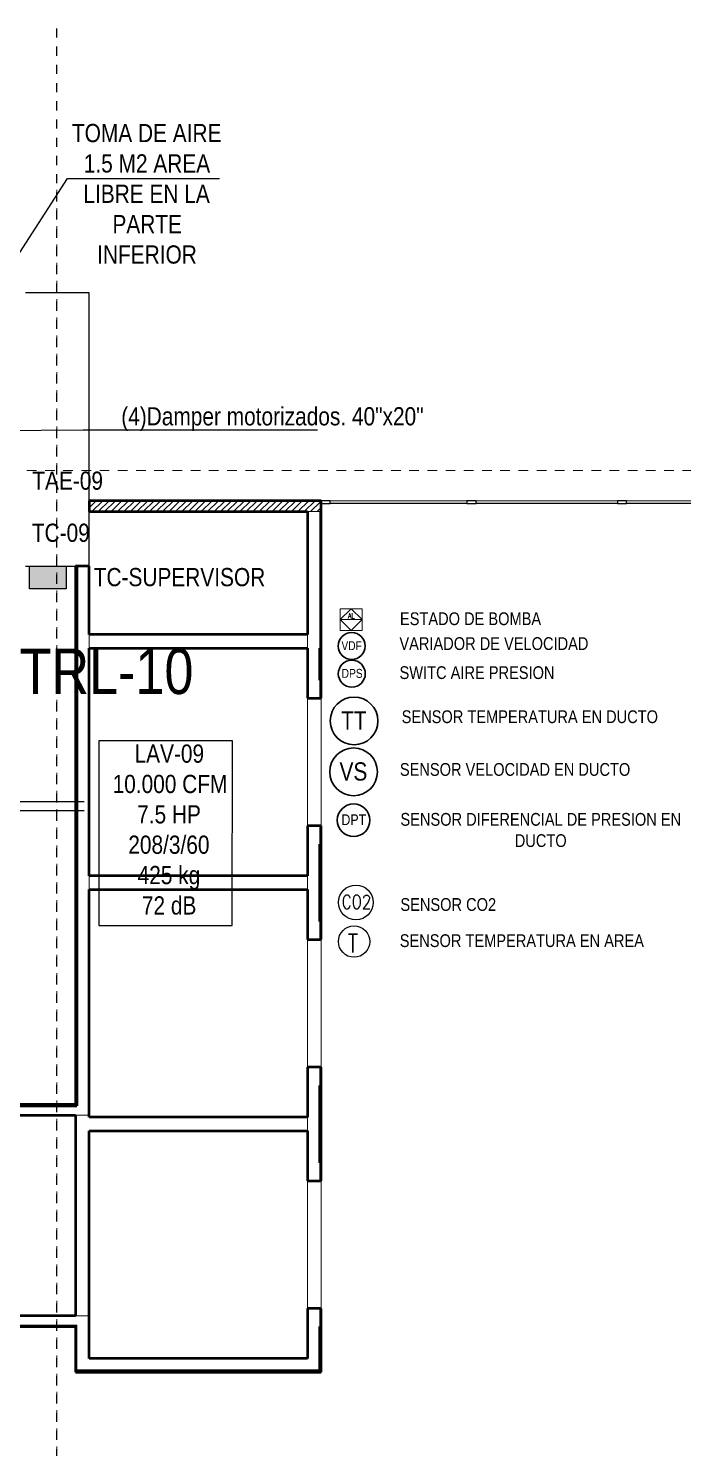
# Model space of a CAD drawing. Header units: inches. Extents: x -3 to 209, y -384 to 20.
# Drawn here: x 151.38 to 158.56, y -176.6 to -161.01 of the extents above; entities that cross this region are included whole.
import ezdxf
from ezdxf import colors
from ezdxf.entities.mleader import LeaderData, LeaderLine
from ezdxf.math import Vec2, Vec3

# ---------------------------------------------------------------- set-up
doc = ezdxf.new("R2010")
doc.units = ezdxf.units.IN
doc.header["$MEASUREMENT"] = 0
doc.linetypes.add('Grid Line', pattern=[0.022225, 0.0127, -0.003175, 0.003175, -0.003175])
doc.linetypes.add('Grid Line 1_2_', pattern=[0.022225, 0.0127, -0.003175, 0.003175, -0.003175])
for name, color, linetype, lineweight in [('1-controlAA', 4, 'Continuous', 5), ('A-GLAZ-CURT', 253, 'Continuous', 9), ('A-GLAZ-CWMG', 253, 'Continuous', 9), ('A-WALL-PATT', 253, 'Continuous', 50), ('DET-INST', 3, 'Continuous', 5), ('HVAC -Textos Rejillas', 2, 'Continuous', 9), ('HVAC -Textos Suministro', 7, 'Continuous', 9), ('S-COLS', 6, 'Continuous', 13), ('S-GRID', 253, 'Continuous', 9), ('TUBO HVAC', 1, 'Continuous', 30), ('TX-INST', 250, 'Continuous', 5)]:
    doc.layers.add(name, color=color, linetype=linetype, lineweight=lineweight)
for name, color, linetype in [('A-WALL', 253, 'Continuous'), ('BASE PLAN$0$NBS-HEAVY', 253, 'Continuous'), ('HVAC TEXTO CVV', 2, 'Continuous'), ('Hvac Textos', 7, 'Continuous'), ('HVAC-Equipos', 3, 'Continuous')]:
    doc.layers.add(name, color=color, linetype=linetype)
doc.styles.add('Arial Narrow', font='ARIALN.TTF', dxfattribs={"height": 0.00295})
doc.styles.add('ROMANS', font='romans.shx', dxfattribs={"width": 0.8})
doc.styles.get("Standard").update_dxf_attribs({"font": 'arial.ttf'})

# ---------------------------------------------------------------- blocks, each defined once
blk = doc.blocks.new('Termostato 1')
at = {"linetype": 'ByBlock', "lineweight": -2}
blk.add_circle((725.333, -473.718), 0.172, dxfattribs=at)
at = {"linetype": 'ByBlock', "lineweight": -2, "insert": (725.414, -473.651, -2.384), "char_height": 0.2, "width": 2.87595, "attachment_point": 1, "rotation": 270, "style": 'ROMANS'}
blk.add_mtext('T', dxfattribs=at)
blk = doc.blocks.new('CO2')
at = {"linetype": 'ByBlock', "lineweight": -2}
blk.add_circle((-74869.314, 50750.37), 0.191, dxfattribs=at)
at = {"linetype": 'ByBlock', "lineweight": -2, "insert": (-74869.469, 50750.451, -2.384), "char_height": 0.15, "width": 2.87595, "attachment_point": 1, "rotation": 0, "style": 'ROMANS'}
blk.add_mtext('CO2', dxfattribs=at)

msp = doc.modelspace()

# ---------------------------------------------------------------- hatches: boundary and pattern name
at = {"layer": 'HVAC-Equipos'}
h = msp.add_hatch(color=256, dxfattribs=at)
h.dxf.hatch_style = 1
h.paths.add_polyline_path([(151.392, -167.167), (151.792, -167.167), (151.792, -166.917), (151.392, -166.917)])

# ---------------------------------------------------------------- linework, layer by layer
at = {"layer": '1-controlAA', "flags": 128}
msp.add_lwpolyline([(155.042, -167.384), (154.803, -167.384), (154.803, -167.623), (155.042, -167.623)], close=True, dxfattribs=at)
msp.add_lwpolyline([(155.042, -167.384), (154.803, -167.384), (154.803, -167.623), (155.042, -167.623)], close=True, dxfattribs=at)
at = {"layer": 'A-GLAZ-CURT', "lineweight": 18}
for p, q in [((156.195, -166.201), (154.694, -166.201)), ((154.694, -166.201), (154.694, -166.226)), ((154.694, -166.226), (156.195, -166.226)), ((156.195, -166.226), (156.195, -166.201)), ((157.847, -166.201), (156.295, -166.201)), ((156.295, -166.201), (156.295, -166.226)), ((156.295, -166.226), (157.847, -166.226)), ((157.847, -166.226), (157.847, -166.201)), ((159.449, -166.201), (157.947, -166.201)), ((157.947, -166.201), (157.947, -166.226)), ((157.947, -166.226), (159.449, -166.226))]:
    msp.add_line(p, q, dxfattribs=at)
at = {"layer": 'A-GLAZ-CWMG', "lineweight": 25}
for p, q in [((154.694, -166.198), (154.594, -166.198)), ((154.594, -166.198), (154.594, -166.228)), ((154.594, -166.228), (154.694, -166.228)), ((154.694, -166.228), (154.694, -166.198))]:
    msp.add_line(p, q, dxfattribs=at)
at = {"layer": 'A-GLAZ-CWMG'}
for p, q in [((154.694, -166.198), (156.195, -166.198)), ((156.195, -166.228), (154.694, -166.228)), ((156.295, -166.198), (157.847, -166.198)), ((157.847, -166.228), (156.295, -166.228)), ((157.947, -166.198), (159.449, -166.198)), ((159.449, -166.228), (157.947, -166.228))]:
    msp.add_line(p, q, dxfattribs=at)
at = {"layer": 'A-GLAZ-CWMG', "lineweight": 25, "extrusion": (0, 0, -1)}
for p, q in [((156.295, -166.198), (156.195, -166.198)), ((156.195, -166.198), (156.195, -166.228)), ((156.195, -166.228), (156.295, -166.228)), ((156.295, -166.228), (156.295, -166.198)), ((157.947, -166.198), (157.847, -166.198)), ((157.847, -166.198), (157.847, -166.228)), ((157.847, -166.228), (157.947, -166.228)), ((157.947, -166.228), (157.947, -166.198))]:
    msp.add_line(p, q, dxfattribs=at)
at = {"layer": 'A-WALL', "lineweight": 50}
for p, q in [((154.594, -166.198), (152.044, -166.198)), ((152.044, -166.198), (152.044, -166.318)), ((154.594, -166.318), (154.594, -166.198)), ((152.044, -166.318), (154.444, -166.318)), ((154.444, -166.318), (154.444, -167.667)), ((154.594, -168.168), (154.594, -166.318)), ((151.909, -166.917), (151.894, -166.917)), ((151.894, -166.917), (151.894, -172.827)), ((151.909, -166.917), (151.909, -172.842)), ((152.044, -166.917), (151.909, -166.917)), ((151.909, -172.827), (151.909, -166.917)), ((152.044, -167.667), (152.044, -166.917)), ((154.444, -167.667), (152.044, -167.667)), ((152.044, -170.317), (152.044, -167.817)), ((152.044, -167.817), (154.444, -167.817)), ((154.444, -167.817), (154.444, -168.368)), ((154.579, -168.168), (154.579, -167.817)), ((154.579, -167.817), (154.579, -168.168)), ((154.594, -168.368), (154.594, -168.168)), ((154.444, -168.368), (154.579, -168.368)), ((154.579, -168.368), (154.594, -168.368)), ((154.444, -169.768), (154.444, -170.317)), ((154.579, -169.768), (154.444, -169.768)), ((154.594, -169.768), (154.579, -169.768)), ((154.594, -169.968), (154.594, -169.768)), ((154.579, -170.818), (154.579, -169.968)), ((154.579, -169.968), (154.579, -170.818)), ((154.594, -170.818), (154.594, -169.968)), ((154.444, -170.317), (152.044, -170.317)), ((152.044, -172.842), (152.044, -170.467)), ((152.044, -170.467), (154.444, -170.467)), ((154.444, -170.467), (154.444, -171.018)), ((154.594, -171.018), (154.594, -170.818)), ((154.444, -171.018), (154.579, -171.018)), ((154.579, -171.018), (154.594, -171.018)), ((154.444, -172.418), (154.444, -172.967)), ((154.579, -172.418), (154.444, -172.418)), ((154.594, -172.418), (154.579, -172.418)), ((154.594, -172.618), (154.594, -172.418)), ((154.579, -173.467), (154.579, -172.618)), ((154.579, -172.618), (154.579, -173.467)), ((154.594, -173.467), (154.594, -172.618)), ((151.894, -172.827), (145.605, -172.827)), ((145.62, -172.842), (151.909, -172.842)), ((151.909, -172.842), (150.67, -172.842)), ((150.775, -172.947), (151.894, -172.947)), ((151.894, -172.947), (151.894, -175.147)), ((151.909, -172.842), (151.909, -172.827)), ((152.044, -172.947), (152.044, -172.842)), ((152.044, -172.967), (152.044, -172.947)), ((154.444, -172.967), (152.044, -172.967)), ((152.044, -173.117), (154.444, -173.117)), ((152.044, -175.147), (152.044, -173.117)), ((154.444, -173.117), (154.444, -173.667)), ((154.594, -173.667), (154.594, -173.467)), ((154.444, -173.667), (154.579, -173.667)), ((154.579, -173.667), (154.594, -173.667)), ((151.894, -175.147), (150.775, -175.147)), ((152.044, -175.252), (152.044, -175.147)), ((154.444, -175.067), (154.444, -175.617)), ((154.579, -175.067), (154.444, -175.067)), ((154.594, -175.067), (154.579, -175.067)), ((154.594, -175.267), (154.594, -175.067)), ((149.185, -175.267), (151.894, -175.267)), ((151.894, -175.267), (151.894, -175.752)), ((152.044, -175.617), (152.044, -175.252)), ((154.579, -175.617), (154.579, -175.267)), ((154.579, -175.267), (154.579, -175.752)), ((154.594, -175.767), (154.594, -175.267)), ((154.444, -175.617), (152.044, -175.617)), ((154.579, -175.752), (154.579, -175.617)), ((151.894, -175.752), (151.894, -175.767)), ((151.894, -175.767), (154.579, -175.767)), ((151.909, -175.752), (152.044, -175.752)), ((154.579, -175.752), (151.909, -175.752)), ((152.044, -175.752), (154.579, -175.752)), ((154.579, -175.767), (154.594, -175.767))]:
    msp.add_line(p, q, dxfattribs=at)
at = {"layer": 'A-WALL', "lineweight": 18}
for p, q in [((154.579, -166.318), (154.444, -166.318)), ((154.579, -167.817), (154.579, -166.318)), ((154.594, -166.318), (154.579, -166.318)), ((154.579, -166.318), (154.579, -167.817)), ((152.044, -167.667), (152.044, -167.817)), ((154.444, -167.817), (154.444, -167.667)), ((154.579, -168.368), (154.579, -168.168)), ((154.579, -168.168), (154.594, -168.168)), ((154.594, -168.168), (154.579, -168.168)), ((154.579, -168.168), (154.579, -168.368)), ((154.579, -169.968), (154.579, -169.768)), ((154.579, -169.768), (154.579, -169.968)), ((154.594, -169.968), (154.579, -169.968)), ((154.579, -169.968), (154.594, -169.968)), ((152.044, -170.317), (152.044, -170.467)), ((154.444, -170.467), (154.444, -170.317)), ((154.579, -171.018), (154.579, -170.818)), ((154.579, -170.818), (154.594, -170.818)), ((154.594, -170.818), (154.579, -170.818)), ((154.579, -170.818), (154.579, -171.018)), ((154.579, -172.618), (154.579, -172.418)), ((154.579, -172.418), (154.579, -172.618)), ((154.594, -172.618), (154.579, -172.618)), ((154.579, -172.618), (154.594, -172.618)), ((152.044, -172.947), (151.894, -172.947)), ((154.444, -173.117), (154.444, -172.967)), ((154.579, -173.667), (154.579, -173.467)), ((154.579, -173.467), (154.594, -173.467)), ((154.579, -173.467), (154.579, -173.667)), ((154.594, -173.467), (154.579, -173.467)), ((151.894, -175.147), (152.044, -175.147)), ((154.579, -175.267), (154.579, -175.067)), ((154.579, -175.067), (154.579, -175.267)), ((150.67, -175.252), (151.894, -175.252)), ((151.894, -175.252), (150.67, -175.252)), ((151.909, -175.252), (151.894, -175.252)), ((151.894, -175.267), (151.894, -175.252)), ((151.909, -175.252), (151.909, -175.752)), ((151.909, -175.752), (151.909, -175.252)), ((154.594, -175.267), (154.579, -175.267)), ((154.579, -175.267), (154.594, -175.267))]:
    msp.add_line(p, q, dxfattribs=at)
at = {"layer": 'A-WALL', "lineweight": 9}
for p, q in [((154.444, -169.768), (154.444, -168.368)), ((154.594, -168.368), (154.594, -169.768)), ((154.444, -172.418), (154.444, -171.018)), ((154.594, -171.018), (154.594, -172.418)), ((154.444, -175.067), (154.444, -173.667)), ((154.594, -173.667), (154.594, -175.067))]:
    msp.add_line(p, q, dxfattribs=at)
at = {"layer": 'A-WALL-PATT', "linetype": 'Continuous', "lineweight": 9}
for p, q in [((152.044, -166.207), (152.053, -166.198)), ((152.044, -166.278), (152.123, -166.198)), ((152.074, -166.318), (152.194, -166.198)), ((152.145, -166.318), (152.265, -166.198)), ((152.215, -166.318), (152.335, -166.198)), ((152.286, -166.318), (152.406, -166.198)), ((152.357, -166.318), (152.477, -166.198)), ((152.428, -166.318), (152.548, -166.198)), ((152.498, -166.318), (152.618, -166.198)), ((152.569, -166.318), (152.689, -166.198)), ((152.64, -166.318), (152.76, -166.198)), ((152.71, -166.318), (152.83, -166.198)), ((152.781, -166.318), (152.901, -166.198)), ((152.852, -166.318), (152.972, -166.198)), ((152.923, -166.318), (153.043, -166.198)), ((152.993, -166.318), (153.113, -166.198)), ((153.064, -166.318), (153.184, -166.198)), ((153.135, -166.318), (153.255, -166.198)), ((153.205, -166.318), (153.325, -166.198)), ((153.276, -166.318), (153.396, -166.198)), ((153.347, -166.318), (153.467, -166.198)), ((153.418, -166.318), (153.538, -166.198)), ((153.488, -166.318), (153.608, -166.198)), ((153.559, -166.318), (153.679, -166.198)), ((153.63, -166.318), (153.75, -166.198)), ((153.7, -166.318), (153.82, -166.198)), ((153.771, -166.318), (153.891, -166.198)), ((153.842, -166.318), (153.962, -166.198)), ((153.913, -166.318), (154.033, -166.198)), ((153.983, -166.318), (154.103, -166.198)), ((154.054, -166.318), (154.174, -166.198)), ((154.125, -166.318), (154.245, -166.198)), ((154.195, -166.318), (154.315, -166.198)), ((154.266, -166.318), (154.386, -166.198)), ((154.337, -166.318), (154.457, -166.198)), ((154.408, -166.318), (154.528, -166.198)), ((154.478, -166.318), (154.594, -166.203)), ((154.549, -166.318), (154.594, -166.274)), ((154.579, -166.359), (154.594, -166.344)), ((154.579, -166.43), (154.594, -166.415)), ((154.579, -166.501), (154.594, -166.486)), ((154.579, -166.571), (154.594, -166.556)), ((154.579, -166.642), (154.594, -166.627)), ((154.579, -166.713), (154.594, -166.698)), ((154.579, -166.784), (154.594, -166.769)), ((154.579, -166.854), (154.594, -166.839)), ((151.894, -166.923), (151.899, -166.917)), ((151.894, -166.994), (151.909, -166.979)), ((151.894, -167.064), (151.909, -167.049)), ((154.579, -166.925), (154.594, -166.91)), ((154.579, -166.996), (154.594, -166.981)), ((154.579, -167.066), (154.594, -167.051)), ((151.894, -167.135), (151.909, -167.12)), ((151.894, -167.206), (151.909, -167.191)), ((154.579, -167.137), (154.594, -167.122)), ((154.579, -167.208), (154.594, -167.193)), ((151.894, -167.276), (151.909, -167.261)), ((151.894, -167.347), (151.909, -167.332)), ((154.579, -167.278), (154.594, -167.263)), ((154.579, -167.349), (154.594, -167.334)), ((151.894, -167.418), (151.909, -167.403)), ((151.894, -167.489), (151.909, -167.474)), ((154.579, -167.42), (154.594, -167.405)), ((154.579, -167.491), (154.594, -167.476)), ((151.894, -167.559), (151.909, -167.544)), ((151.894, -167.63), (151.909, -167.615)), ((154.579, -167.561), (154.594, -167.546)), ((154.579, -167.632), (154.594, -167.617)), ((151.894, -167.701), (151.909, -167.686)), ((151.894, -167.771), (151.909, -167.756)), ((151.894, -167.842), (151.909, -167.827)), ((154.579, -167.703), (154.594, -167.688)), ((154.579, -167.773), (154.594, -167.758)), ((154.579, -167.844), (154.594, -167.829)), ((151.894, -167.913), (151.909, -167.898)), ((151.894, -167.984), (151.909, -167.969)), ((154.579, -167.915), (154.594, -167.9)), ((154.579, -167.986), (154.594, -167.971)), ((151.894, -168.054), (151.909, -168.039)), ((151.894, -168.125), (151.909, -168.11)), ((154.579, -168.056), (154.594, -168.041)), ((154.579, -168.127), (154.594, -168.112)), ((151.894, -168.196), (151.909, -168.181)), ((151.894, -168.266), (151.909, -168.251)), ((154.579, -168.198), (154.594, -168.183)), ((154.579, -168.268), (154.594, -168.253)), ((151.894, -168.337), (151.909, -168.322)), ((151.894, -168.408), (151.909, -168.393)), ((151.894, -168.479), (151.909, -168.464)), ((154.579, -168.339), (154.594, -168.324)), ((151.894, -168.549), (151.909, -168.534)), ((151.894, -168.62), (151.909, -168.605)), ((151.894, -168.691), (151.909, -168.676)), ((151.894, -168.761), (151.909, -168.746)), ((151.894, -168.832), (151.909, -168.817)), ((151.894, -168.903), (151.909, -168.888)), ((151.894, -168.973), (151.909, -168.958)), ((151.894, -169.044), (151.909, -169.029)), ((151.894, -169.115), (151.909, -169.1)), ((151.894, -169.186), (151.909, -169.171)), ((151.894, -169.256), (151.909, -169.241)), ((151.894, -169.327), (151.909, -169.312)), ((151.894, -169.398), (151.909, -169.383)), ((151.894, -169.468), (151.909, -169.453)), ((151.894, -169.539), (151.909, -169.524)), ((151.894, -169.61), (151.909, -169.595)), ((151.894, -169.681), (151.909, -169.666)), ((151.894, -169.751), (151.909, -169.736)), ((151.894, -169.822), (151.909, -169.807)), ((154.579, -169.824), (154.594, -169.809)), ((151.894, -169.893), (151.909, -169.878)), ((151.894, -169.963), (151.909, -169.948)), ((151.894, -170.034), (151.909, -170.019)), ((154.579, -169.895), (154.594, -169.88)), ((154.579, -169.965), (154.594, -169.95)), ((154.579, -170.036), (154.594, -170.021)), ((151.894, -170.105), (151.909, -170.09)), ((151.894, -170.176), (151.909, -170.161)), ((154.579, -170.107), (154.594, -170.092)), ((154.579, -170.178), (154.594, -170.163)), ((151.894, -170.246), (151.909, -170.231)), ((151.894, -170.317), (151.909, -170.302)), ((154.579, -170.248), (154.594, -170.233)), ((154.579, -170.319), (154.594, -170.304)), ((151.894, -170.388), (151.909, -170.373)), ((151.894, -170.458), (151.909, -170.443)), ((154.579, -170.39), (154.594, -170.375)), ((154.579, -170.46), (154.594, -170.445)), ((151.894, -170.529), (151.909, -170.514)), ((151.894, -170.6), (151.909, -170.585)), ((154.579, -170.531), (154.594, -170.516)), ((154.579, -170.602), (154.594, -170.587)), ((151.894, -170.671), (151.909, -170.656)), ((151.894, -170.741), (151.909, -170.726)), ((151.894, -170.812), (151.909, -170.797)), ((154.579, -170.673), (154.594, -170.658)), ((154.579, -170.743), (154.594, -170.728)), ((154.579, -170.814), (154.594, -170.799)), ((151.894, -170.883), (151.909, -170.868)), ((151.894, -170.953), (151.909, -170.938)), ((154.579, -170.885), (154.594, -170.87)), ((154.579, -170.955), (154.594, -170.94)), ((151.894, -171.024), (151.909, -171.009)), ((151.894, -171.095), (151.909, -171.08)), ((154.587, -171.018), (154.594, -171.011)), ((151.894, -171.166), (151.909, -171.151)), ((151.894, -171.236), (151.909, -171.221)), ((151.894, -171.307), (151.909, -171.292)), ((151.894, -171.378), (151.909, -171.363)), ((151.894, -171.448), (151.909, -171.433)), ((151.894, -171.519), (151.909, -171.504)), ((151.894, -171.59), (151.909, -171.575)), ((151.894, -171.66), (151.909, -171.645)), ((151.894, -171.731), (151.909, -171.716)), ((151.894, -171.802), (151.909, -171.787)), ((151.894, -171.873), (151.909, -171.858)), ((151.894, -171.943), (151.909, -171.928)), ((151.894, -172.014), (151.909, -171.999)), ((151.894, -172.085), (151.909, -172.07)), ((151.894, -172.155), (151.909, -172.14)), ((151.894, -172.226), (151.909, -172.211)), ((151.894, -172.297), (151.909, -172.282)), ((151.894, -172.368), (151.909, -172.353)), ((151.894, -172.438), (151.909, -172.423)), ((151.894, -172.509), (151.909, -172.494)), ((154.579, -172.44), (154.594, -172.425)), ((154.579, -172.511), (154.594, -172.496)), ((151.894, -172.58), (151.909, -172.565)), ((151.894, -172.65), (151.909, -172.635)), ((154.579, -172.582), (154.594, -172.567)), ((154.579, -172.652), (154.594, -172.637)), ((151.894, -172.721), (151.909, -172.706)), ((151.894, -172.792), (151.909, -172.777)), ((154.579, -172.723), (154.594, -172.708)), ((154.579, -172.794), (154.594, -172.779)), ((151.419, -172.842), (151.434, -172.827)), ((151.49, -172.842), (151.505, -172.827)), ((151.561, -172.842), (151.576, -172.827)), ((151.631, -172.842), (151.646, -172.827)), ((151.702, -172.842), (151.717, -172.827)), ((151.773, -172.842), (151.788, -172.827)), ((151.844, -172.842), (151.859, -172.827)), ((154.579, -172.865), (154.594, -172.85)), ((154.579, -172.935), (154.594, -172.92)), ((154.579, -173.006), (154.594, -172.991)), ((154.579, -173.077), (154.594, -173.062)), ((154.579, -173.147), (154.594, -173.132)), ((154.579, -173.218), (154.594, -173.203)), ((154.579, -173.289), (154.594, -173.274)), ((154.579, -173.36), (154.594, -173.345)), ((154.579, -173.43), (154.594, -173.415)), ((154.579, -173.501), (154.594, -173.486)), ((154.579, -173.572), (154.594, -173.557)), ((154.579, -173.642), (154.594, -173.627)), ((154.579, -175.127), (154.594, -175.112)), ((151.398, -175.267), (151.413, -175.252)), ((151.469, -175.267), (151.484, -175.252)), ((151.54, -175.267), (151.555, -175.252)), ((151.61, -175.267), (151.625, -175.252)), ((151.681, -175.267), (151.696, -175.252)), ((151.752, -175.267), (151.767, -175.252)), ((151.823, -175.267), (151.838, -175.252)), ((151.893, -175.267), (151.894, -175.267)), ((151.894, -175.267), (151.908, -175.252)), ((154.579, -175.198), (154.594, -175.183)), ((154.579, -175.269), (154.58, -175.267)), ((154.58, -175.267), (154.594, -175.254)), ((151.894, -175.337), (151.909, -175.322)), ((151.894, -175.408), (151.909, -175.393)), ((151.894, -175.479), (151.909, -175.464)), ((154.579, -175.34), (154.594, -175.325)), ((154.579, -175.41), (154.594, -175.395)), ((154.579, -175.481), (154.594, -175.466)), ((151.894, -175.55), (151.909, -175.535)), ((151.894, -175.62), (151.909, -175.605)), ((154.579, -175.552), (154.594, -175.537)), ((154.579, -175.622), (154.594, -175.607)), ((151.894, -175.691), (151.909, -175.676)), ((151.894, -175.762), (151.903, -175.752)), ((151.903, -175.752), (151.909, -175.747)), ((151.959, -175.767), (151.974, -175.752)), ((152.029, -175.767), (152.044, -175.752)), ((152.1, -175.767), (152.115, -175.752)), ((152.171, -175.767), (152.186, -175.752)), ((152.242, -175.767), (152.257, -175.752)), ((152.312, -175.767), (152.327, -175.752)), ((152.383, -175.767), (152.398, -175.752)), ((152.454, -175.767), (152.469, -175.752)), ((152.524, -175.767), (152.539, -175.752)), ((152.595, -175.767), (152.61, -175.752)), ((152.666, -175.767), (152.681, -175.752)), ((152.737, -175.767), (152.752, -175.752)), ((152.807, -175.767), (152.822, -175.752)), ((152.878, -175.767), (152.893, -175.752)), ((152.949, -175.767), (152.964, -175.752)), ((153.019, -175.767), (153.034, -175.752)), ((153.09, -175.767), (153.105, -175.752)), ((153.161, -175.767), (153.176, -175.752)), ((153.232, -175.767), (153.247, -175.752)), ((153.302, -175.767), (153.317, -175.752)), ((153.373, -175.767), (153.388, -175.752)), ((153.444, -175.767), (153.459, -175.752)), ((153.514, -175.767), (153.529, -175.752)), ((153.585, -175.767), (153.6, -175.752)), ((153.656, -175.767), (153.671, -175.752)), ((153.727, -175.767), (153.742, -175.752)), ((153.797, -175.767), (153.812, -175.752)), ((153.868, -175.767), (153.883, -175.752)), ((153.939, -175.767), (153.954, -175.752)), ((154.009, -175.767), (154.024, -175.752)), ((154.08, -175.767), (154.095, -175.752)), ((154.151, -175.767), (154.166, -175.752)), ((154.222, -175.767), (154.237, -175.752)), ((154.292, -175.767), (154.307, -175.752)), ((154.363, -175.767), (154.378, -175.752)), ((154.434, -175.767), (154.449, -175.752)), ((154.504, -175.767), (154.519, -175.752)), ((154.575, -175.767), (154.579, -175.764)), ((154.579, -175.693), (154.594, -175.678)), ((154.579, -175.764), (154.594, -175.749))]:
    msp.add_line(p, q, dxfattribs=at)
at = {"layer": 'BASE PLAN$0$NBS-HEAVY'}
for p, q in [((151.992, -169.503), (147.513, -169.503)), ((151.992, -169.603), (147.513, -169.603))]:
    msp.add_line(p, q, dxfattribs=at)
at = {"layer": 'DET-INST'}
msp.add_line((154.803, -167.503), (155.042, -167.503), dxfattribs=at)
at = {"layer": 'DET-INST', "flags": 128}
msp.add_lwpolyline([(154.922, -167.384), (154.803, -167.503), (154.922, -167.623), (155.042, -167.503)], close=True, dxfattribs=at)
msp.add_lwpolyline([(154.922, -167.384), (154.803, -167.503), (154.922, -167.623), (155.042, -167.503)], close=True, dxfattribs=at)
at = {"layer": 'HVAC TEXTO CVV'}
msp.add_lwpolyline([(152.151, -170.862), (153.617, -170.862), (153.619, -168.834), (152.153, -168.834)], close=True, dxfattribs=at)
at = {"layer": 'HVAC-Equipos'}
msp.add_lwpolyline([(151.792, -167.167), (151.392, -167.167), (151.392, -166.917), (151.792, -166.917)], close=True, dxfattribs=at)
at = {"layer": 'S-COLS', "lineweight": 25}
for p, q in [((152.045, -163.917), (151.345, -163.917)), ((152.045, -166.917), (152.045, -163.917)), ((151.345, -166.917), (152.045, -166.917))]:
    msp.add_line(p, q, dxfattribs=at)
at = {"layer": 'S-GRID', "linetype": 'Grid Line'}
for p, q in [((151.688, -161.012), (151.688, -208.16)), ((151.69, -162.785), (151.69, -205.178)), ((122.761, -165.867), (192.072, -165.867)), ((123.567, -165.867), (190.878, -165.867))]:
    msp.add_line(p, q, dxfattribs=at)
at = {"layer": 'S-GRID', "linetype": 'Grid Line 1_2_'}
for p, q in [((151.69, -161.012), (151.69, -208.16)), ((151.69, -161.012), (151.69, -208.16)), ((122.761, -165.867), (192.072, -165.867)), ((122.761, -165.867), (192.072, -165.867))]:
    msp.add_line(p, q, dxfattribs=at)
at = {"layer": 'TUBO HVAC'}
for centre, radius in [((154.928, -167.794), 0.148), ((154.93, -168.098), 0.148), ((154.955, -168.616), 0.262), ((154.95, -169.175), 0.262), ((154.95, -169.707), 0.179)]:
    msp.add_circle(centre, radius, dxfattribs=at)

# ---------------------------------------------------------------- block references
at = {"layer": 'HVAC-Equipos'}
msp.add_blockref('CO2', (75024.289, -50920.979), dxfattribs=at)
at = {"layer": 'HVAC-Equipos', "rotation": 90.00000000172517}
msp.add_blockref('Termostato 1', (-318.763, -896.372), dxfattribs=at)

# ---------------------------------------------------------------- texts
at = {"layer": 'HVAC -Textos Rejillas', "char_height": 0.2, "width": 1.6348, "attachment_point": 1, "style": 'Arial Narrow'}
for s, insert in [('\\pi0.0053282;TOMA DE AIRE \\P\\pi0.13541;1.5 M2 AREA \\P\\pi0.13139;LIBRE EN LA \\P\\pi0.45049;PARTE \\P\\pi0.28261;INFERIOR', (151.851, -162.061)), ('TAE-09', (151.421, -165.878)), ('TC-09', (151.416, -166.45)), ('TC-SUPERVISOR', (152.096, -166.937))]:
    msp.add_mtext(s, dxfattribs=dict(at, insert=insert))
at = {"layer": 'HVAC -Textos Suministro', "insert": (150.868, -167.821), "char_height": 0.5, "width": 3.107, "attachment_point": 1, "style": 'Arial Narrow'}
msp.add_mtext('CTRL-10', dxfattribs=at)
at = {"layer": 'HVAC TEXTO CVV', "color": 1, "attachment_point": 1, "style": 'Arial Narrow'}
for s, insert, char_height, width in [('\\pi0.38488;ESTADO DE BOMBA', (155.074, -167.424), 0.14, 2.30804), ('\\pi0.29103;VDF', (154.525, -167.741), 0.098, 0.80105), ('\\pi0.12073;VARIADOR DE VELOCIDAD', (155.332, -167.697), 0.14, 2.30804), ('\\pi0.29227;DPS', (154.526, -168.045), 0.098, 0.80105), ('\\pi0.3134;SWITC AIRE PRESION', (155.141, -168.016), 0.14, 2.30804), ('\\pi0.68241;TT', (154.13, -168.512), 0.2, 1.6348), ('\\pi0.31476;SENSOR TEMPERATURA EN DUCTO', (155.163, -168.5), 0.14, 3.43067), ('\\pi0.67109;VS', (154.124, -169.071), 0.2, 1.6348), ('\\pi0.4572;SENSOR VELOCIDAD EN DUCTO', (155.001, -169.079), 0.14, 3.43067), ('\\pi0.35518;DPT', (154.461, -169.642), 0.11858, 0.96928), ('\\pi0.18417;SENSOR DIFERENCIAL DE PRESION EN \\P\\pi1.4398;DUCTO', (155.28, -169.627), 0.14, 3.43067), ('\\pi1.1975;SENSOR CO2', (154.266, -170.562), 0.14, 3.43067), ('\\pi0.37784;SENSOR TEMPERATURA EN AREA', (155.079, -170.959), 0.14, 3.43067)]:
    msp.add_mtext(s, dxfattribs=dict(at, insert=insert, char_height=char_height, width=width))
at = {"layer": 'HVAC TEXTO CVV', "insert": (152.095, -168.875), "char_height": 0.2, "width": 1.6348, "attachment_point": 1, "style": 'Arial Narrow'}
msp.add_mtext('\\pi0.44871;LAV-09\\P\\pi0.20792;10.000 CFM\\P\\pi0.4775;7.5 HP\\P\\pi0.38029;208/3/60\\P\\pi0.48261;425 kg\\P\\pi0.52927;72 dB', dxfattribs=at)
at = {"layer": 'Hvac Textos', "insert": (152.398, -165.171), "char_height": 0.2, "width": 3.40757, "attachment_point": 1, "style": 'Arial Narrow'}
msp.add_mtext('(4)Damper motorizados. 40"x20"', dxfattribs=at)
at = {"layer": 'TX-INST', "color": 7, "insert": (154.925, -167.434), "char_height": 0.056, "width": 0.13388, "attachment_point": 2, "line_spacing_factor": 0.964689, "style": 'ROMANS'}
msp.add_mtext('AL', dxfattribs=at)

# ---------------------------------------------------------------- leaders
at = {"layer": 'HVAC -Textos Rejillas'}
ml = msp.add_multileader_mtext('Standard', dxfattribs=at)
ml.set_content('', color=256)
ml.set_leader_properties()
ml.build(insert=Vec2(0, 0))
ml.multileader.update_dxf_attribs({"dogleg_length": 0.36, "arrow_head_size": 0.113})
ctx = ml.context
ctx.base_point, ctx.char_height, ctx.arrow_head_size, ctx.landing_gap_size, ctx.plane_origin, ctx.plane_x_axis, ctx.plane_y_axis = Vec3(153.59, -162.659), 0.113, 0.113, 0.0564, Vec3(156.582, -162.84), Vec3(-1, 0), Vec3(0, -1)
ctx.text_align_type = 2
notes = []
notes.append((ctx, [(1, (1, 1, 0), (151.809, -162.659), (1, 0), 1.668, [(0, [(150.649, -164.451)], 0, [])])]))
ctx.mtext.insert, ctx.mtext.text_direction, ctx.mtext.rotation, ctx.mtext.alignment, ctx.mtext.flow_direction = Vec3(153.534, -162.716), Vec3(-1, 0), 3.141593, 3, 5
at = {"layer": 'Hvac Textos'}
ml = msp.add_multileader_mtext('Standard', dxfattribs=at)
ml.set_content('', color=256)
ml.set_leader_properties()
ml.build(insert=Vec2(0, 0))
ml.multileader.update_dxf_attribs({"dogleg_length": 0.36, "arrow_head_size": 0.113})
ctx = ml.context
ctx.base_point, ctx.char_height, ctx.arrow_head_size, ctx.landing_gap_size, ctx.plane_origin, ctx.plane_x_axis, ctx.plane_y_axis = Vec3(154.667, -165.421), 0.113, 0.113, 0.0564, Vec3(156.797, -164.935), Vec3(-1, 0), Vec3(0, -1)
ctx.text_align_type = 2
notes.append((ctx, [(1, (1, 1, 0), (151.98, -165.421), (1, 0), 2.574, [(0, [(150.938, -165.428)], 0, [])])]))
ctx.mtext.insert, ctx.mtext.text_direction, ctx.mtext.rotation, ctx.mtext.alignment, ctx.mtext.flow_direction = Vec3(154.61, -165.478), Vec3(-1, 0), 3.141593, 3, 5
for ctx, leaders in notes:
    for number, flags, end, landing, length, lines in leaders:
        leader = LeaderData()
        leader.index, (leader.has_last_leader_line, leader.has_dogleg_vector, leader.attachment_direction) = number, flags
        leader.last_leader_point, leader.dogleg_vector, leader.dogleg_length = Vec3(end), Vec3(landing), length
        for number, points, colour, breaks in lines:
            line = LeaderLine()
            line.index, line.vertices, line.color, line.breaks = number, Vec3.list(points), colors.encode_raw_color(colour), breaks
            leader.lines.append(line)
        ctx.leaders.append(leader)

doc.saveas('drawing.dxf')
